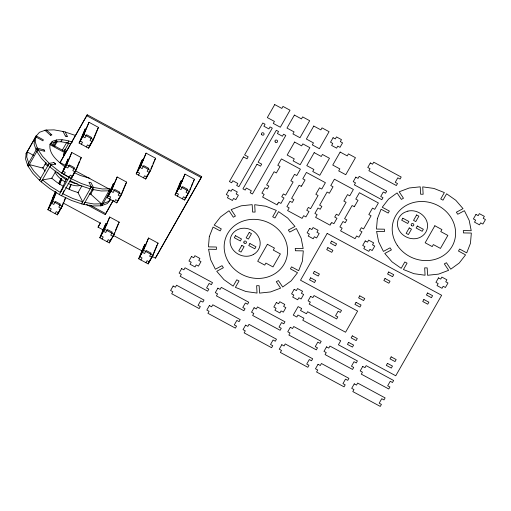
<?xml version="1.0" encoding="UTF-8"?>
<svg xmlns="http://www.w3.org/2000/svg" width="511" height="511" viewBox="0 0 511 511"><rect width="100%" height="100%" fill="white"/><g stroke="black" fill="none" stroke-linecap="round" stroke-linejoin="round"><path stroke-width="0.77" d="M27.287 151.952L26.693 157.018L28.737 163.143L27.588 165.149L25.55 159.023L26.138 153.964L27.287 151.952L33.726 155.459M63.479 155.919L63.69 154.13M64.629 153.907L64.833 152.125L66.666 150.579M65.038 165.213L60.157 162.581L60.573 161.572L87.247 114.783L201.704 176.621L155.401 258.132L151.908 256.247M75.666 170.431L75.072 171.868L72.83 170.661L74.389 167.646L69.381 164.944L67.829 167.953L65.587 166.746L71.783 152.476L81.275 157.599L76.222 169.863L71.368 178.371L61.882 173.242L68.078 158.972L63.025 171.23L65.267 172.443L64.124 174.455M65.81 197.597L62.208 206.342L57.36 214.85L47.868 209.727L55.418 191.408M58.688 183.468L61.026 178.569L58.944 183.621M60.157 162.581L87.247 114.783M54.064 195.458L49.011 207.715L51.253 208.922L50.11 210.934M54.479 194.448L55.673 191.561M61.882 173.242L66.73 164.734L71.783 152.476M56.031 192.411L51.573 203.225L53.815 204.438L55.373 201.43L60.375 204.132L58.816 207.14L61.058 208.354L63.466 202.522M59.417 184.184L61.499 179.131M47.868 209.727L52.716 201.219L56.287 192.564M59.672 184.343L61.754 179.291M97.039 130.133L92.287 141.668L90.045 140.461L91.603 137.446L86.595 134.744L85.037 137.753L82.795 136.546L88.997 122.276L98.482 127.399L93.43 139.663L88.582 148.171L79.096 143.042L85.292 128.772L80.24 141.03L82.482 142.243L81.332 144.255M79.096 143.042L83.945 134.534L88.997 122.276M71.368 178.371L72.556 175.484M73.999 172.756L72.517 176.359L70.275 175.145L69.126 177.157M57.36 214.85L58.26 212.665M76.26 168.988L79.237 161.776M60.304 208.469L58.503 212.838L56.261 211.631L55.118 213.643M64.067 201.066L65.568 197.425M69.17 188.68L70.972 184.311M69.113 189.587L71.214 184.484M88.582 148.171L90.07 144.562M90.92 143.272L89.725 146.159L87.49 144.945L86.34 146.957M125.208 184.854L120.455 196.39L118.213 195.176L119.772 192.168L114.764 189.466L113.206 192.475L110.964 191.261L117.166 176.991L126.651 182.12L121.599 194.378L116.751 202.886L107.265 197.763L113.461 183.494L108.409 195.751L110.651 196.965L109.507 198.971M107.265 197.763L112.113 189.255L117.166 176.991M103.65 230.174L98.055 227.152L100.399 222.77M86.583 204.521L105.215 214.588L113.02 200.619M114.483 232.805L113.001 236.414L110.759 235.201L112.311 232.192L107.31 229.49L105.751 232.499L103.509 231.285L109.705 217.015L119.197 222.144L114.145 234.402L109.297 242.91L99.805 237.787L104.857 225.523L106.001 223.518L107.125 224.125M106.001 223.518L100.948 235.775L103.19 236.989L102.047 238.995M99.805 237.787L104.653 229.279L109.705 217.015M116.751 202.886L117.939 200.005M119.089 197.993L117.894 200.88L115.658 199.667L114.509 201.679M150.298 170.367L149.41 172.533L147.168 171.319L148.727 168.311L143.719 165.609L142.16 168.617L139.918 167.404L146.114 153.134L155.606 158.263L150.553 170.521L145.705 179.029L136.213 173.906L141.266 161.642L142.416 159.636L143.534 160.243M142.416 159.636L137.363 171.894L139.599 173.108L138.455 175.113M136.213 173.906L141.062 165.398L146.114 153.134M109.297 242.91L109.891 241.467M111.334 238.739L110.44 240.905L108.198 239.691L107.055 241.703M115.377 230.646L118.054 224.157M145.705 179.029L147.187 175.426M147.743 174.858L146.849 177.023L144.607 175.81L143.463 177.822M150.892 168.924L152.38 165.321M152.974 163.878L153.868 161.712M156.922 245.152L151.869 257.416L149.627 256.203L151.186 253.194L146.178 250.486L144.619 253.494L142.377 252.287L148.573 238.017L158.065 243.147L153.013 255.404L148.164 263.912L138.673 258.783L143.725 246.526L144.875 244.514L145.993 245.12M144.875 244.514L139.816 256.778L142.058 257.985L140.915 259.997M138.673 258.783L143.521 250.275L148.573 238.017M189.166 191.37L188.278 193.535L186.036 192.321L187.594 189.313L182.587 186.604L181.028 189.613L178.786 188.406L184.982 174.136L194.474 179.265L189.421 191.523L184.573 200.031L175.081 194.902L180.134 182.644L181.284 180.632L182.401 181.239M181.284 180.632L176.231 192.896L178.473 194.103L177.323 196.115M175.081 194.902L179.929 186.394L184.982 174.136M148.164 263.912L149.646 260.303M150.496 259.02L149.308 261.9L147.066 260.693L145.922 262.699M155.401 258.132L201.704 176.621M184.573 200.031L185.761 197.144M186.611 195.86L185.717 198.019L183.475 196.812L182.331 198.817M189.76 189.926L190.654 187.761M191.248 186.323L192.736 182.714M36.128 135.881L35.7 136.871L42.93 140.812L43.358 139.822L36.128 135.881L25.991 153.881L35.891 136.629M64.067 190.584L62.712 193.726L72.792 198.504L82.686 201.819L81.536 203.825L71.649 200.516L61.563 195.732M72.632 175.58L71.246 178.786L69.004 177.566M63.441 170.233L65.996 165.743M80.649 140.033L83.21 135.543M61.346 178.288L60.611 179.572L61.735 180.179M53.336 196.46L55.948 191.874M52.92 197.463L55.903 192.232M49.426 206.712L51.981 202.228M80.125 159.611L81.275 157.599M97.339 129.411L98.482 127.399M72.926 175.356L75.487 170.872L110.306 189.677M90.14 145.156L92.702 140.672M58.912 211.841L61.473 207.351M108.817 194.748L111.379 190.264M98.055 227.152L100.367 223.096L63.102 202.963M105.215 214.588L113.385 200.261M125.508 184.132L126.651 182.12M118.309 199.878L120.871 195.387M101.363 234.773L103.918 230.289M137.772 170.891L140.333 166.407M118.814 222.815L119.197 222.144M154.463 160.275L155.606 158.263M110.855 239.902L113.41 235.411M147.264 176.02L149.819 171.53M140.231 255.775L142.793 251.284M176.64 191.893L179.201 187.403M157.682 243.817L158.065 243.147M193.33 181.271L194.474 179.265M149.723 260.904L152.278 256.413M186.132 197.022L188.687 192.532M37.156 148.101L27.447 165.117L28.194 166.586L37.903 149.57L37.156 148.101L44.067 149.902L44.297 150.598M36.913 148.81L36.153 150.151L34.109 144.019L34.697 138.96L35.847 136.948L35.259 142.013L37.297 148.139M29.485 164.612L28.341 166.618L32.87 173.395L39.583 180.357L40.727 178.345L34.013 171.389L29.485 164.612L42.93 168.106L46.054 162.639M50.308 144.453L52.397 141.362C58.752 138.334 66.117 139.982 72.479 142.16M52.671 145.437L54.626 142.013L56.114 141.764L53.776 145.871M51.253 143.367L55.367 141.892L56.517 139.88M54.473 146.357L57.194 141.592M55.367 141.892L60.969 141.745L62.112 139.739M53.974 162.562L49.19 163.36L39.481 180.377L41.206 181.922L50.915 164.912L55.699 164.114L53.917 162.575M56.05 170.821L51.758 178.345L42.451 179.898L41.308 181.91L49.739 188.585L59.327 194.512M62.297 150.183L66.59 142.658L68.742 143.221L64.06 151.428M60.969 141.745L67.663 142.939L68.813 140.934M63.677 154.15L64.45 152.802M63.613 154.724L64.769 152.7L49.969 144.645M65.83 179.693L66.59 178.352L60.477 192.506L50.889 186.572L42.451 179.898M60.688 191.376L61.831 189.364M81.913 185.806L78.011 192.647L82.686 201.819M91.297 186.911L81.588 203.921L83.74 204.483L93.449 187.473L91.047 182.759L88.895 182.197L91.297 186.911L93.449 187.473M93.372 189.313L90.639 194.097L101.408 203.793L100.258 205.799L92.715 205.997L83.689 204.387L84.839 202.375L93.864 203.991L101.408 203.793M109.967 188.789L108.824 190.801L101.274 190.999L92.248 189.383L93.398 187.377L102.424 188.987L109.213 188.808M110.082 188.891L100.373 205.901L101.861 205.652L110.798 190.003M36.275 135.958L39.449 132.304L45.006 130.318M35.125 137.97L36.038 136.922M26.566 152.968L27.473 151.927M52.397 141.362L50.04 144.07C48.283 154.137 58.158 161.438 65.095 167.02M110.721 198.945L108.447 201.551L102.896 203.544L101.753 205.55L107.304 203.563L110.478 199.91M50.378 135.153L51.918 134.949L46.38 129.966L44.891 130.216L50.423 135.198L51.055 134.968M46.495 130.069L54.038 129.871L63.064 131.48M89.284 194.033L91.386 193.976M65.408 136.079L66.443 136.284M89.885 178.32L80.31 175.465L74.191 172.565M77.327 183.788L74.146 183.219L69.234 181.379M37.903 149.57L44.815 151.371L43.984 149.883M65.216 132.042L75.104 135.351M66.373 136.252L67.567 136.661L65.165 131.947L63.013 131.384L65.414 136.098M67.663 142.939L70.601 143.923M64.431 149.646L66.545 150.355M78.355 192.679L71.751 190.469L65.632 187.563M70.128 180.728L80.208 185.512L90.096 188.827L91.245 186.815L81.351 183.506L71.272 178.722L61.537 195.796L59.302 194.576L69.036 177.502L59.448 171.575L51.011 164.9L49.867 166.905L58.299 173.58L67.886 179.514M86.832 115.786L201.289 177.624M83.945 134.534L93.43 139.663M141.062 165.398L150.553 170.521M179.929 186.394L189.421 191.523M66.73 164.734L76.222 169.863M112.113 189.255L121.599 194.378M89.757 205.007L105.63 213.585M52.716 201.219L62.208 206.342M104.653 229.279L114.145 234.402M143.521 250.275L153.013 255.404M113.442 235.462L142.115 250.952M50.404 143.655L65.197 151.71M44.974 164.223L48.334 166.056M91.648 189.651L92.989 190.379M66.43 179.949L60.752 175.925L57.596 172.29M63.626 186.521L57.155 182.523L51.522 178.064M54.664 163.348L55.648 164.12M49.19 163.36L50.915 164.912M42.554 167.378L45.077 171.147M80.24 185.327A15.273 6.432 29.7 0 1 68.084 183.443M65.261 181.986A15.273 6.432 29.7 0 1 55.054 171.607M209.318 236.599L208.431 246.883L216.338 247.017L216.466 249.368L208.558 249.227L210.577 259.562L215.367 269.24L222.017 265.669L223.384 267.726L216.734 271.296L223.971 279.664L233.157 286.147L236.785 279.785L239.027 280.993L235.399 287.361L245.912 291.519L257.033 293.065L256.631 285.687L259.141 285.732L259.55 293.11L270.517 291.947L280.596 288.147L276.291 281.689L278.399 280.552L282.704 287.016L291.2 280.839L297.53 272.708L290.433 268.875L291.577 266.863L298.673 270.696L302.41 261.166L303.298 250.882L295.39 250.748L295.262 248.397L303.17 248.538L301.151 238.203L296.361 228.526L289.711 232.096L288.345 230.039L294.988 226.469L287.757 218.101L278.572 211.618L274.944 217.98L272.702 216.773L276.33 210.404L265.816 206.246L254.695 204.7L255.098 212.078L252.587 212.033L252.179 204.655L241.211 205.818L231.132 209.619L235.437 216.076L233.323 217.213L229.017 210.749L220.528 216.926L214.198 225.057L221.295 228.89L220.152 230.902L213.055 227.069L209.318 236.599M377.354 218.772L376.466 229.056L384.374 229.19L384.502 231.54L376.594 231.4L378.619 241.735L383.41 251.412L390.053 247.841L391.42 249.898L384.777 253.469L392.014 261.836L401.199 268.32L404.827 261.958L407.069 263.165L403.441 269.533L413.955 273.692L425.075 275.237L424.667 267.86L427.183 267.905L427.586 275.282L438.559 274.12L448.632 270.319L444.327 263.861L446.442 262.724L450.747 269.188L459.236 263.012L465.566 254.88L458.469 251.048L459.619 249.036L466.715 252.868L470.452 243.338L471.34 233.054L463.432 232.92L463.305 230.57L471.212 230.71L469.187 220.375L464.397 210.698L457.754 214.262L456.387 212.212L463.03 208.641L455.793 200.274L446.608 193.79L442.98 200.152L440.738 198.945L444.366 192.577L433.858 188.418L422.731 186.873L423.14 194.25L420.623 194.206L420.221 186.828L409.247 187.991L399.174 191.791L403.479 198.249L401.365 199.386L397.06 192.922L388.571 199.098L382.241 207.23L389.337 211.062L388.194 213.074L381.091 209.242L377.354 218.772M301.707 185.832L301.362 186.464L299.12 185.25L291.615 198.402L293.863 199.616L292.235 202.452L289.993 201.238L286.907 206.655L289.149 207.868L287.604 210.577L302.084 218.395L303.649 215.699L305.904 216.92L308.995 211.503L306.734 210.283L308.357 207.44L310.611 208.66L318.085 195.496L315.843 194.282L319.528 187.837L321.764 189.044L325.405 182.683L306.428 172.431L302.799 178.799L305.035 180.006L301.707 185.832M354.691 206.112L354.353 206.744L352.111 205.537L344.599 218.682L346.848 219.896L345.219 222.732L342.977 221.519L339.892 226.941L342.134 228.149L340.588 230.857L355.068 238.675L356.633 235.98L358.894 237.2L361.98 231.783L359.718 230.563L361.341 227.721L363.596 228.941L371.069 215.776L368.827 214.569L372.513 208.118L374.748 209.325L378.389 202.969L359.412 192.717L355.784 199.079L358.019 200.286L354.691 206.112M277.927 203.435L277.109 204.898L262.609 197.074L264.155 194.365L261.913 193.152L264.998 187.735L267.24 188.949L268.869 186.113L266.621 184.899L274.113 171.741L276.355 172.954L280.041 166.503L277.792 165.289L281.42 158.921L300.398 169.173L296.776 175.541L294.54 174.334L290.848 180.779L293.11 181.999L285.617 195.157L283.362 193.937L281.74 196.78L284.001 198L280.916 203.416L278.655 202.196L277.927 203.435M330.911 223.716L330.093 225.179L315.6 217.354L317.139 214.646L314.897 213.438L317.989 208.015L320.231 209.229L321.853 206.393L319.611 205.179L327.097 192.021L329.34 193.235L333.025 186.783L330.777 185.57L334.405 179.201L353.382 189.453L349.76 195.822L347.525 194.614L343.839 201.066L346.094 202.286L338.608 215.438L336.347 214.218L334.724 217.06L336.985 218.28L333.9 223.697L331.645 222.477L330.911 223.716M243.46 156.922L229.42 181.552L231.662 182.759L232.812 180.747L237.813 183.455L236.67 185.467L238.912 186.675L272.28 128.127L270.038 126.92L268.895 128.925L263.887 126.223L265.03 124.211L262.795 122.998L244.609 154.897L248.167 156.82L247.017 158.844L243.46 156.922M274.733 104.583L267.323 117.581L274.426 121.414L273.276 123.426L280.328 127.233L290.031 110.216L282.979 106.409L281.829 108.421L274.733 104.583M181.654 268.601L179.099 273.085L181.354 274.305L180.204 276.317L207.677 291.155L208.82 289.143L206.578 287.936L209.133 283.445L211.375 284.659L212.525 282.647L185.052 267.809L183.909 269.814L181.654 268.601M173.152 286.013L170.591 290.504L172.846 291.724L171.702 293.729L199.169 308.574L200.318 306.562L198.076 305.348L200.631 300.864L202.873 302.071L204.023 300.066L176.55 285.221L175.407 287.233L173.152 286.013M228.883 190.047L226.328 194.538L228.57 195.751L227.421 197.757L232.428 200.465L233.572 198.453L235.814 199.667L238.375 195.176L236.133 193.963L237.276 191.957L232.275 189.249L231.125 191.261L228.883 190.047M191.504 256.516L188.949 261.006L191.191 262.213L190.041 264.225L195.049 266.927L196.192 264.922L198.434 266.129L200.995 261.645L198.753 260.431L199.897 258.425L194.889 255.717L193.746 257.729L191.504 256.516M256.976 164.229L242.942 188.853L245.184 190.066L246.328 188.054L251.335 190.763L250.192 192.768L252.434 193.982L285.802 135.428L283.56 134.221L282.411 136.233L277.409 133.531L278.552 131.519L276.31 130.305L258.132 162.204L261.689 164.127L260.533 166.145L256.976 164.229M294.393 115.077L286.984 128.076L294.081 131.908L292.937 133.92L299.989 137.734L309.685 120.717L302.633 116.904L301.49 118.916L294.393 115.077M235.45 235.712L234.306 237.717L240.349 240.981L241.492 238.976L235.45 235.712M294.585 142.052L287.176 155.044L294.272 158.883L293.129 160.888L300.181 164.702L309.877 147.685L302.825 143.872L301.682 145.884L294.585 142.052M241.856 245.421L238.765 250.837L241.007 252.051L244.098 246.628L241.856 245.421M249.247 232.454L246.155 237.877L248.397 239.084L251.489 233.668L249.247 232.454M217.878 288.166L215.316 292.656L217.571 293.876L216.428 295.882L243.894 310.726L245.037 308.714L242.795 307.501L245.357 303.017L247.599 304.224L248.742 302.218L221.276 287.374L220.132 289.386L217.878 288.166M209.369 305.584L206.814 310.068L209.069 311.288L207.926 313.3L235.392 328.139L236.536 326.133L234.294 324.919L236.855 320.429L239.097 321.643L240.24 319.63L212.774 304.792L211.624 306.804L209.369 305.584M313.78 126.057L306.37 139.049L313.467 142.888L312.323 144.894L319.375 148.707L329.071 131.691L322.019 127.878L320.876 129.89L313.78 126.057M249.905 243.523L248.761 245.529L254.804 248.793L255.947 246.787L249.905 243.523M314.188 152.642L306.779 165.641L313.882 169.473L312.732 171.485L319.784 175.292L329.48 158.276L322.435 154.469L321.285 156.475L314.188 152.642M267.387 244.271L257.691 261.287L264.743 265.094L265.886 263.088L272.983 266.921L280.392 253.929L273.296 250.09L274.439 248.084L267.387 244.271M333.083 137.721L330.521 142.211L332.763 143.419L331.62 145.431L336.621 148.133L337.771 146.127L340.013 147.334L342.568 142.844L340.326 141.636L341.476 139.624L336.468 136.922L335.325 138.928L333.083 137.721M340.154 152.067L332.75 165.066L339.847 168.898L338.704 170.91L345.755 174.717L355.452 157.701L348.4 153.894L347.256 155.9L340.154 152.067M254.095 307.737L251.54 312.227L253.795 313.441L252.645 315.453L280.117 330.291L281.261 328.286L279.019 327.072L281.574 322.582L283.816 323.795L284.966 321.783L257.493 306.945L256.35 308.957L254.095 307.737M245.593 325.149L243.032 329.64L245.286 330.86L244.143 332.872L271.609 347.71L272.759 345.698L270.517 344.491L273.072 340L275.314 341.214L276.464 339.202L248.991 324.364L247.848 326.369L245.593 325.149M309.685 228.347L307.124 232.837L309.366 234.051L308.222 236.056L313.224 238.765L314.374 236.753L316.616 237.966L319.171 233.476L316.929 232.262L318.078 230.257L313.071 227.548L311.927 229.56L309.685 228.347M276.381 302.525L273.826 307.015L276.061 308.222L274.918 310.234L279.926 312.943L281.069 310.931L283.311 312.138L285.873 307.654L283.631 306.44L284.774 304.435L279.766 301.726L278.623 303.738L276.381 302.525M355.809 177.151L353.248 181.641L355.503 182.861L354.359 184.867L381.826 199.712L382.969 197.7L380.727 196.486L383.288 192.002L385.53 193.209L386.674 191.203L359.207 176.359L358.064 178.371L355.809 177.151M294.157 289.36L291.596 293.851L293.838 295.064L292.694 297.07L297.702 299.778L298.846 297.766L301.088 298.98L303.643 294.489L301.401 293.282L302.55 291.27L297.543 288.562L296.399 290.574L294.157 289.36M327.181 233.425L300.513 280.22L357.623 311.078L345.564 332.233L307.609 311.723L306.466 313.735L300.532 310.528L301.675 308.523L298.117 306.6L293.269 315.108L296.827 317.031L297.977 315.019L303.904 318.225L302.761 320.231L340.716 340.741L338.41 344.791L395.75 375.777L441.638 295.269L327.181 233.425M370.322 162.983L367.767 167.474L370.021 168.694L368.872 170.7L396.344 185.544L397.488 183.532L395.246 182.325L397.801 177.834L400.043 179.042L401.192 177.036L373.72 162.191L372.576 164.203L370.322 162.983M310.669 277.824L309.525 279.836L314.533 282.538L315.677 280.533L310.669 277.824M314.374 271.328L313.23 273.334L318.238 276.042L319.381 274.03L314.374 271.328M327.883 247.624L326.74 249.636L331.748 252.338L332.891 250.333L327.883 247.624M331.588 241.128L330.445 243.134L335.446 245.842L336.596 243.83L331.588 241.128M290.312 327.308L287.757 331.792L290.012 333.012L288.868 335.024L316.335 349.863L317.478 347.85L315.236 346.643L317.797 342.153L320.039 343.366L321.183 341.354L293.716 326.516L292.573 328.522L290.312 327.308M281.81 344.721L279.255 349.211L281.51 350.431L280.367 352.437L307.833 367.281L308.976 365.269L306.734 364.056L309.296 359.572L311.538 360.779L312.681 358.773L285.215 343.929L284.065 345.941L281.81 344.721M310.637 296.374L308.082 300.864L310.337 302.084L309.187 304.09L336.66 318.934L337.803 316.922L335.561 315.709L338.122 311.225L340.364 312.432L341.508 310.426L314.041 295.582L312.892 297.594L310.637 296.374M365.25 240.93L362.695 245.421L364.937 246.628L363.787 248.64L368.795 251.342L369.938 249.336L372.18 250.543L374.742 246.059L372.5 244.846L373.643 242.834L368.635 240.132L367.492 242.144L365.25 240.93M326.535 346.873L323.974 351.364L326.235 352.584L325.085 354.589L352.552 369.434L353.701 367.422L351.459 366.208L354.014 361.724L356.256 362.931L357.406 360.926L329.934 346.081L328.79 348.093L326.535 346.873M318.034 364.292L315.472 368.776L317.727 369.996L316.584 372.008L344.05 386.846L345.2 384.84L342.958 383.627L345.513 379.136L347.755 380.35L348.898 378.338L321.432 363.5L320.288 365.506L318.034 364.292M402.834 218.21L401.691 220.222L407.733 223.486L408.877 221.474L402.834 218.21M356.052 302.346L354.909 304.352L359.916 307.06L361.06 305.048L356.052 302.346M359.757 295.843L358.613 297.856L363.615 300.557L364.765 298.552L359.757 295.843M409.241 227.919L406.156 233.342L408.398 234.549L411.483 229.132L409.241 227.919M416.631 214.959L413.54 220.375L415.782 221.589L418.873 216.172L416.631 214.959M348.598 342.37L347.448 344.376L352.456 347.084L353.599 345.072L348.598 342.37M352.296 335.868L351.153 337.88L356.161 340.582L357.304 338.576L352.296 335.868M385.007 278.489L383.857 280.494L388.865 283.203L390.014 281.191L385.007 278.489M388.711 271.986L387.562 273.998L392.569 276.7L393.713 274.694L388.711 271.986M417.295 226.022L416.146 228.034L422.188 231.298L423.338 229.286L417.295 226.022M434.855 225.766L425.158 242.782L432.21 246.596L433.354 244.584L440.45 248.416L447.86 235.424L440.763 231.585L441.906 229.58L434.855 225.766M362.753 366.444L360.198 370.935L362.452 372.149L361.309 374.161L388.775 388.999L389.919 386.993L387.677 385.779L390.238 381.289L392.48 382.503L393.623 380.491L366.157 365.652L365.007 367.665L362.753 366.444M354.251 383.857L351.696 388.347L353.951 389.567L352.801 391.573L380.273 406.417L381.417 404.405L379.175 403.198L381.736 398.708L383.978 399.915L385.122 397.909L357.655 383.065L356.506 385.077L354.251 383.857M387.466 363.366L386.316 365.378L391.324 368.08L392.467 366.074L387.466 363.366M391.171 356.87L390.021 358.882L395.029 361.584L396.172 359.572L391.171 356.87M423.875 299.484L422.731 301.496L427.733 304.198L428.882 302.193L423.875 299.484M427.579 292.988L426.43 295L431.437 297.702L432.581 295.69L427.579 292.988M438.489 277.882L435.928 282.366L438.17 283.579L437.026 285.592L442.034 288.293L443.178 286.281L445.42 287.495L447.981 283.005L445.739 281.797L446.882 279.785L441.874 277.083L440.731 279.089L438.489 277.882M475.958 214.441L473.403 218.932L475.645 220.139L474.502 222.151L479.503 224.853L480.653 222.847L482.889 224.054L485.45 219.57L483.208 218.357L484.351 216.345L479.35 213.643L478.2 215.648L475.958 214.441M38.044 149.608L36.901 151.62L41.429 158.391L48.143 165.353L49.286 163.348L42.573 156.385L38.044 149.608M253.322 254.548C243.932 259.652 230.723 252.804 230.078 241.99A15.273 13.829 22.4 0 1 244.354 228.206C252.179 228.353 259.626 234.523 260.176 242.514A15.273 13.829 22.4 0 1 253.322 254.548M407.874 211.12L404.322 212.461A15.273 13.829 22.4 0 0 397.462 224.489C398.107 235.309 411.317 242.15 420.706 237.047A15.273 13.829 22.4 0 0 427.566 225.019C426.947 215.616 416.829 208.973 407.874 211.12M397.29 245.35A32.129 29.095 22.4 0 0 452.139 246.308A32.129 29.095 22.4 0 0 422.284 201.5A32.129 29.095 22.4 0 0 397.29 245.35M411.393 225.357A1.348 1.22 22.4 0 0 413.699 225.396A1.348 1.22 22.4 0 0 412.447 223.511A1.348 1.22 22.4 0 0 411.393 225.357M244.009 242.853A1.348 1.22 22.4 0 0 246.315 242.891A1.348 1.22 22.4 0 0 245.056 241.013A1.348 1.22 22.4 0 0 244.009 242.853M229.247 263.178A32.129 29.095 22.4 0 0 284.097 264.136A32.129 29.095 22.4 0 0 254.242 219.328A32.129 29.095 22.4 0 0 229.247 263.178M275.237 141.981A1.348 1.22 22.4 0 0 277.518 141.79A1.348 1.22 22.4 0 0 276.061 140.027A1.348 1.22 22.4 0 0 275.237 141.981M261.715 134.674A1.348 1.22 22.4 0 0 263.995 134.482A1.348 1.22 22.4 0 0 262.539 132.726A1.348 1.22 22.4 0 0 261.715 134.674"/></g></svg>
